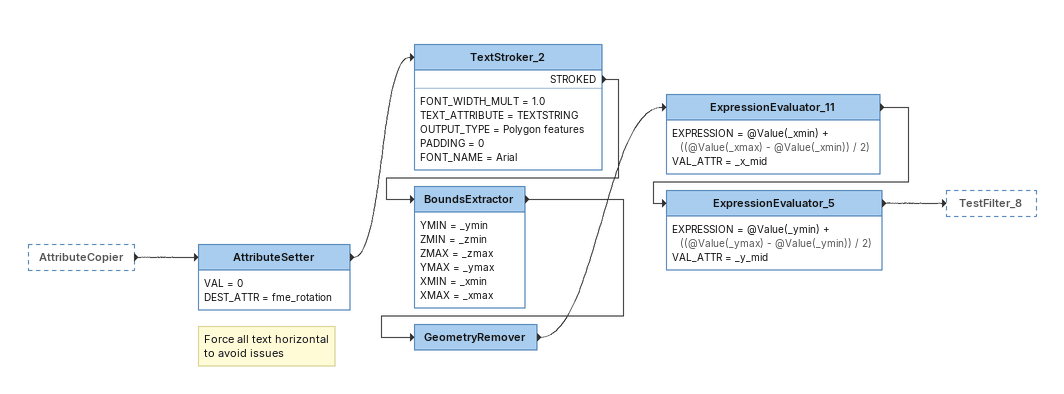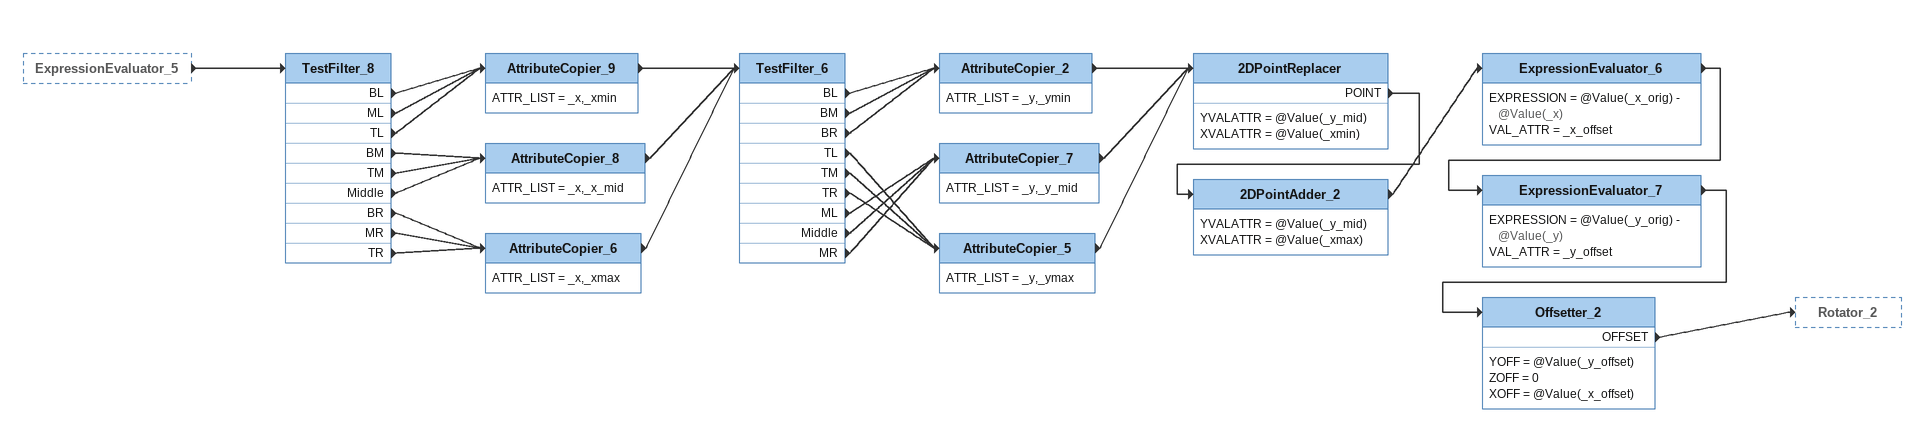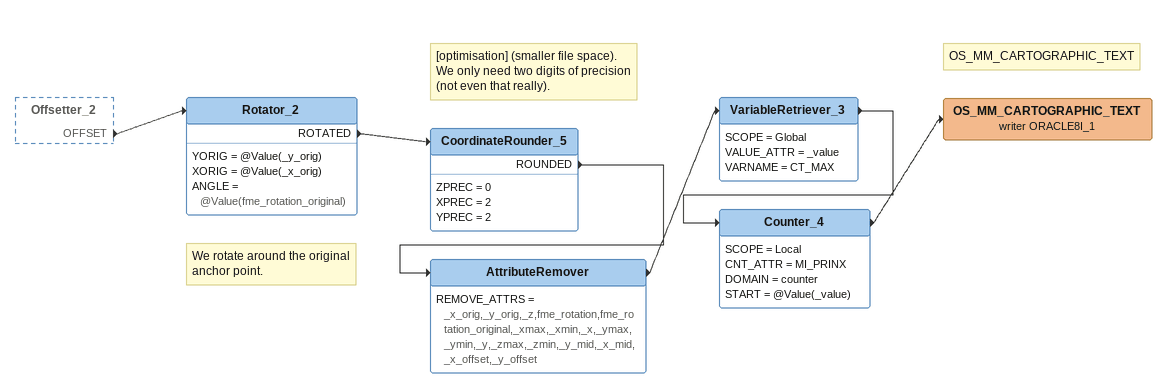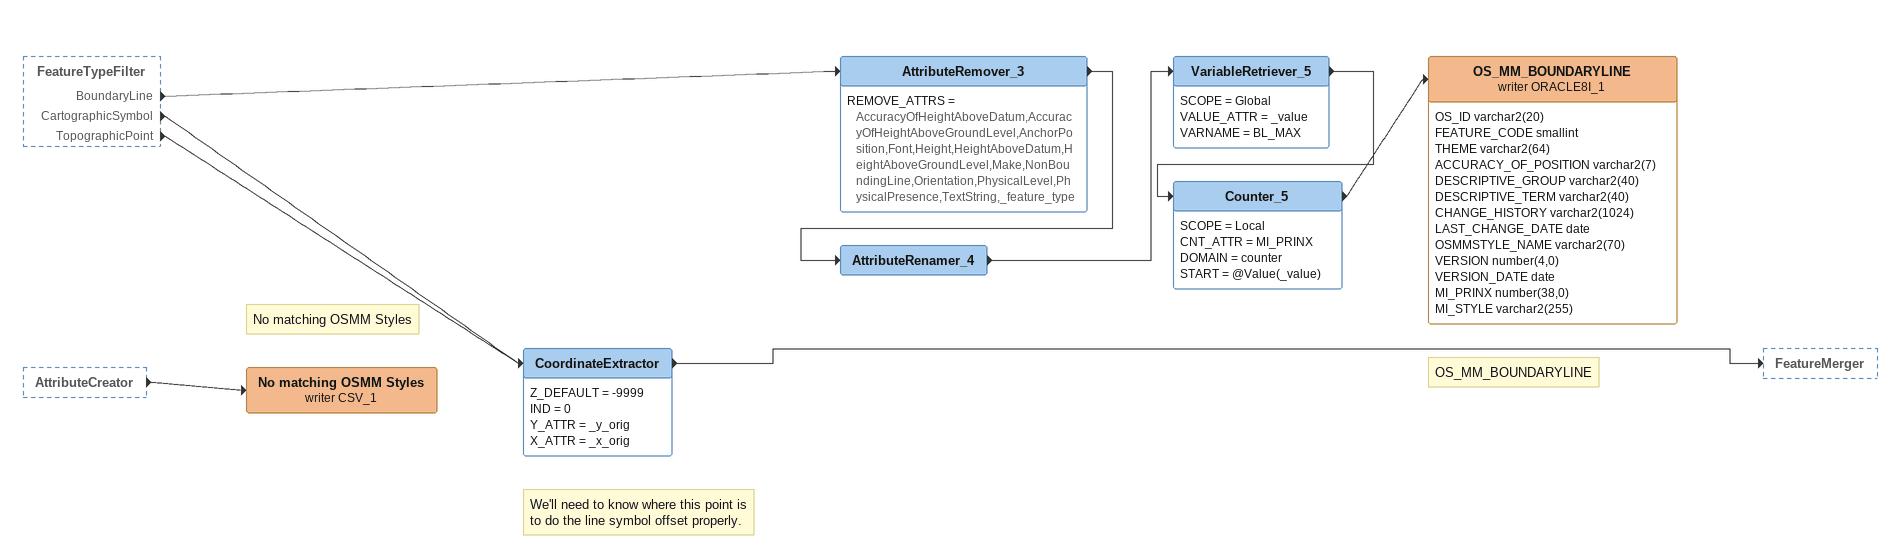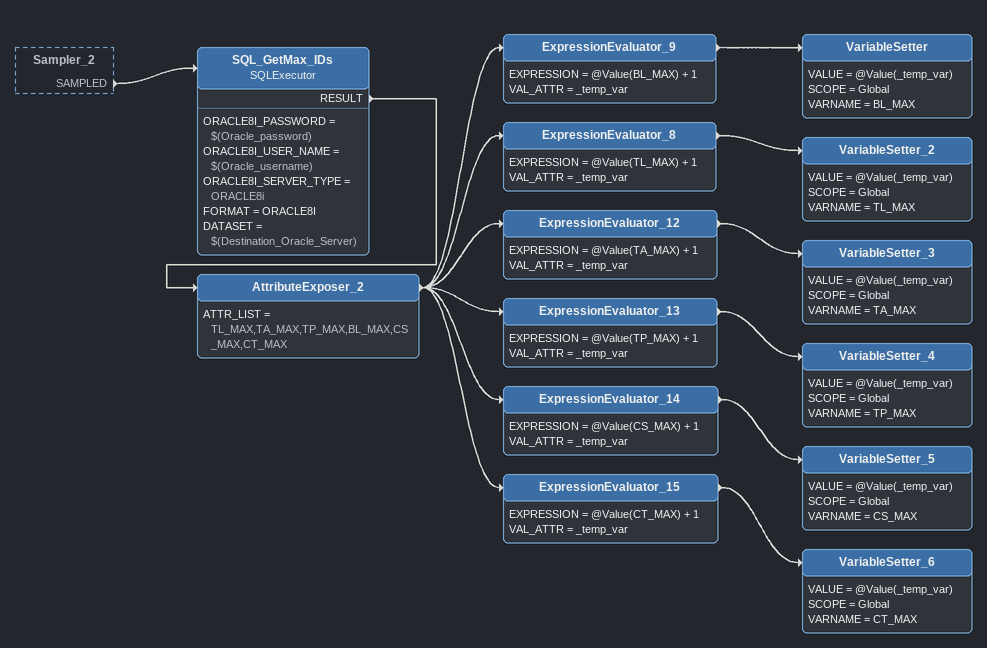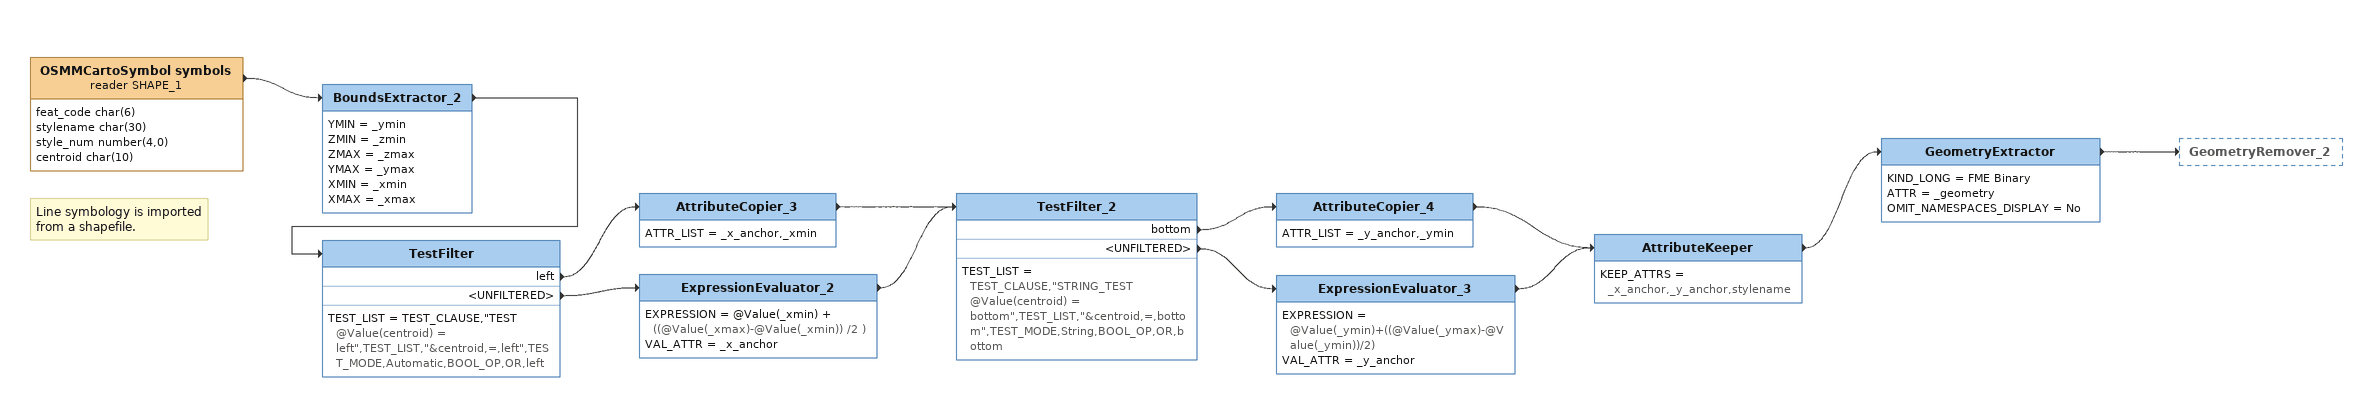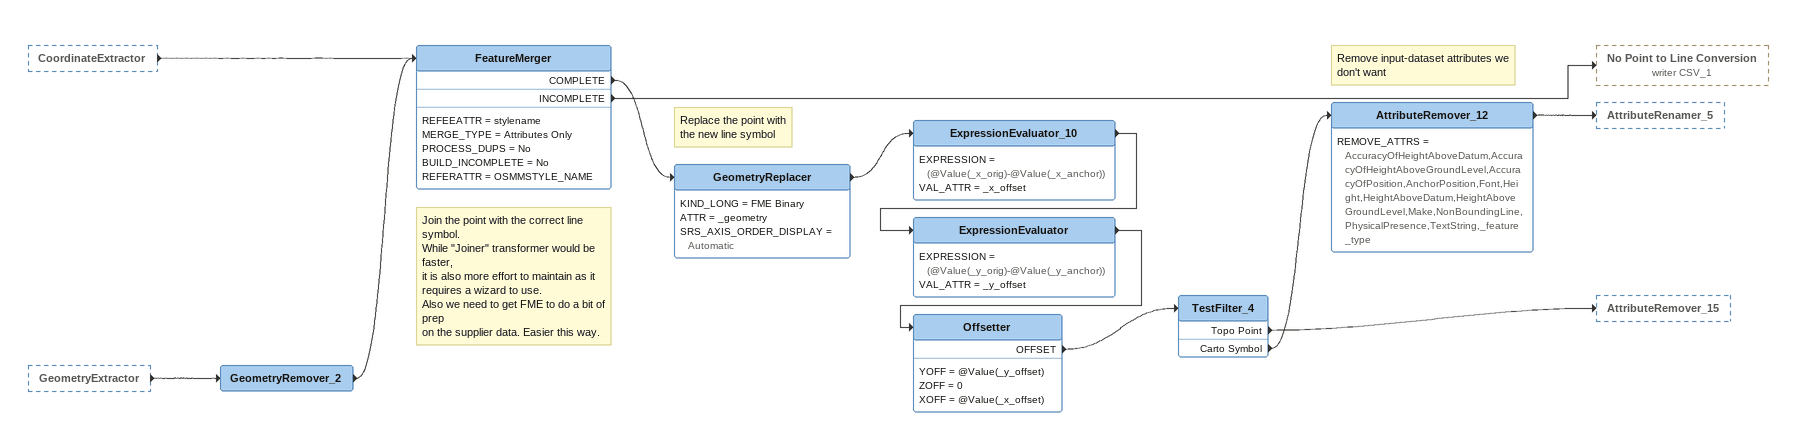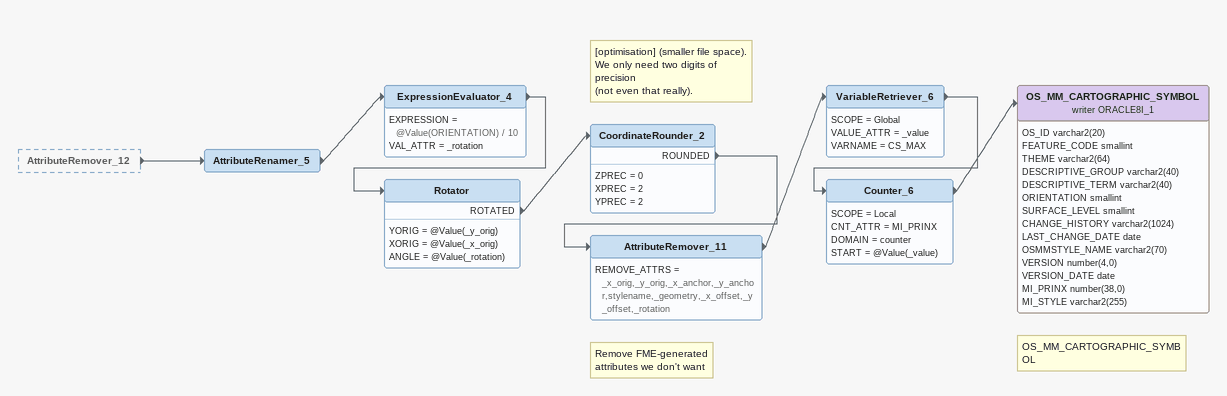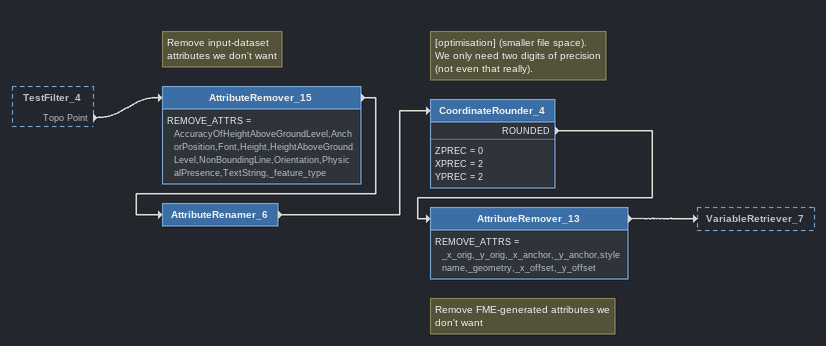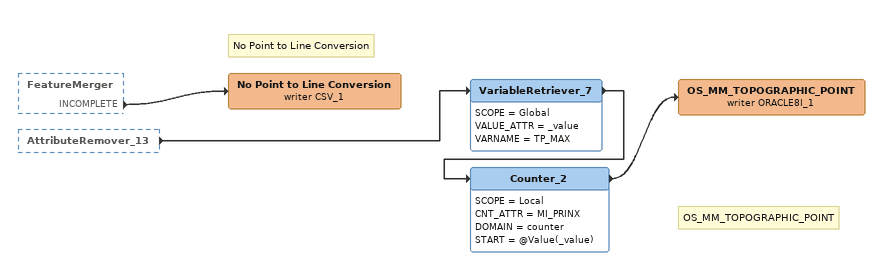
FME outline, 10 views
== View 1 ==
AttributeCopier [outside]
    -> AttributeSetter
Note: Force all text horizontal / to avoid issues
AttributeSetter
    VAL = 0
    DEST_ATTR = fme_rotation
    -> TextStroker_2
TextStroker_2
    FONT_WIDTH_MULT = 1.0
    TEXT_ATTRIBUTE = TEXTSTRING
    OUTPUT_TYPE = Polygon features
    PADDING = 0
    FONT_NAME = Arial
    STROKED -> BoundsExtractor
BoundsExtractor
    YMIN = _ymin
    ZMIN = _zmin
    ZMAX = _zmax
    YMAX = _ymax
    XMIN = _xmin
    XMAX = _xmax
    -> GeometryRemover
GeometryRemover
    -> ExpressionEvaluator_11
ExpressionEvaluator_11
    EXPRESSION = @Value(_xmin) + ((@Value(_xmax) - @Value(_xmin)) / 2)
    VAL_ATTR = _x_mid
    -> ExpressionEvaluator_5
ExpressionEvaluator_5
    EXPRESSION = @Value(_ymin) + ((@Value(_ymax) - @Value(_ymin)) / 2)
    VAL_ATTR = _y_mid
    -> TestFilter_8

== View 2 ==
ExpressionEvaluator_5 [outside]
    -> TestFilter_8
TestFilter_8
    BL -> AttributeCopier_9
    ML -> AttributeCopier_9
    TL -> AttributeCopier_9
    BM -> AttributeCopier_8
    TM -> AttributeCopier_8
    Middle -> AttributeCopier_8
    BR -> AttributeCopier_6
    MR -> AttributeCopier_6
    TR -> AttributeCopier_6
AttributeCopier_9
    ATTR_LIST = _x,_xmin
    -> TestFilter_6
AttributeCopier_8
    ATTR_LIST = _x,_x_mid
    -> TestFilter_6
AttributeCopier_6
    ATTR_LIST = _x,_xmax
    -> TestFilter_6
TestFilter_6
    BL -> AttributeCopier_2
    BM -> AttributeCopier_2
    BR -> AttributeCopier_2
    TL -> AttributeCopier_5
    TM -> AttributeCopier_5
    TR -> AttributeCopier_5
    ML -> AttributeCopier_7
    Middle -> AttributeCopier_7
    MR -> AttributeCopier_7
AttributeCopier_2
    ATTR_LIST = _y,_ymin
    -> 2DPointReplacer
AttributeCopier_7
    ATTR_LIST = _y,_y_mid
    -> 2DPointReplacer
AttributeCopier_5
    ATTR_LIST = _y,_ymax
    -> 2DPointReplacer
2DPointReplacer
    YVALATTR = @Value(_y_mid)
    XVALATTR = @Value(_xmin)
    POINT -> 2DPointAdder_2
2DPointAdder_2
    YVALATTR = @Value(_y_mid)
    XVALATTR = @Value(_xmax)
    -> ExpressionEvaluator_6
ExpressionEvaluator_6
    EXPRESSION = @Value(_x_orig) - @Value(_x)
    VAL_ATTR = _x_offset
    -> ExpressionEvaluator_7
ExpressionEvaluator_7
    EXPRESSION = @Value(_y_orig) - @Value(_y)
    VAL_ATTR = _y_offset
    -> Offsetter_2
Offsetter_2
    YOFF = @Value(_y_offset)
    ZOFF = 0
    XOFF = @Value(_x_offset)
    OFFSET -> Rotator_2

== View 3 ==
Offsetter_2 [outside]
    OFFSET -> Rotator_2
Note: We rotate around the original / anchor point.
Rotator_2
    YORIG = @Value(_y_orig)
    XORIG = @Value(_x_orig)
    ANGLE = @Value(fme_rotation_original)
    ROTATED -> CoordinateRounder_5
Note: [optimisation] (smaller file space). / We only need two digits of precision / (not even that really).
CoordinateRounder_5
    ZPREC = 0
    XPREC = 2
    YPREC = 2
    ROUNDED -> AttributeRemover
AttributeRemover
    REMOVE_ATTRS = _x_orig,_y_orig,_z,fme_rotation,fme_rotation_original,_xmax,_xmin,_x,_ymax,_ymin,_y,_zmax,_zmin,_y_mid,_x_mid,_x_offset,_y_offset
    -> VariableRetriever_3
VariableRetriever_3
    SCOPE = Global
    VALUE_ATTR = _value
    VARNAME = CT_MAX
    -> Counter_4
Counter_4
    SCOPE = Local
    CNT_ATTR = MI_PRINX
    DOMAIN = counter
    START = @Value(_value)
    -> OS_MM_CARTOGRAPHIC_TEXT (writer ORACLE8I_1)
Note: OS_MM_CARTOGRAPHIC_TEXT
OS_MM_CARTOGRAPHIC_TEXT (writer ORACLE8I_1)

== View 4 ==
FeatureTypeFilter [outside]
    BoundaryLine -> AttributeRemover_3
    CartographicSymbol -> CoordinateExtractor
    TopographicPoint -> CoordinateExtractor
AttributeCreator [outside]
    -> No matching OSMM Styles (writer CSV_1)
AttributeRemover_3
    REMOVE_ATTRS = AccuracyOfHeightAboveDatum,AccuracyOfHeightAboveGroundLevel,AnchorPosition,Font,Height,HeightAboveDatum,HeightAboveGroundLevel,Make,NonBoundingLine,Orientation,PhysicalLevel,PhysicalPresence,TextString,_feature_type
    -> AttributeRenamer_4
AttributeRenamer_4
    -> VariableRetriever_5
VariableRetriever_5
    SCOPE = Global
    VALUE_ATTR = _value
    VARNAME = BL_MAX
    -> Counter_5
Counter_5
    SCOPE = Local
    CNT_ATTR = MI_PRINX
    DOMAIN = counter
    START = @Value(_value)
    -> OS_MM_BOUNDARYLINE (writer ORACLE8I_1)
Note: OS_MM_BOUNDARYLINE
OS_MM_BOUNDARYLINE (writer ORACLE8I_1)
    attributes: OS_ID varchar2(20), FEATURE_CODE smallint, THEME varchar2(64), ACCURACY_OF_POSITION varchar2(7), DESCRIPTIVE_GROUP varchar2(40), DESCRIPTIVE_TERM varchar2(40), CHANGE_HISTORY varchar2(1024), LAST_CHANGE_DATE date, OSMMSTYLE_NAME varchar2(70), VERSION number(4,0), VERSION_DATE date, MI_PRINX number(38,0), MI_STYLE varchar2(255)
Note: We'll need to know where this point is / to do the line symbol offset properly.
CoordinateExtractor
    Z_DEFAULT = -9999
    IND = 0
    Y_ATTR = _y_orig
    X_ATTR = _x_orig
    -> FeatureMerger
Note: No matching OSMM Styles
No matching OSMM Styles (writer CSV_1)

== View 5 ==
Sampler_2 [outside]
    SAMPLED -> SQL_GetMax_IDs
SQL_GetMax_IDs: SQLExecutor
    ORACLE8I_PASSWORD = $(Oracle_password)
    ORACLE8I_USER_NAME = $(Oracle_username)
    ORACLE8I_SERVER_TYPE = ORACLE8i
    FORMAT = ORACLE8I
    DATASET = $(Destination_Oracle_Server)
    RESULT -> AttributeExposer_2
AttributeExposer_2
    ATTR_LIST = TL_MAX,TA_MAX,TP_MAX,BL_MAX,CS_MAX,CT_MAX
    -> ExpressionEvaluator_9
    -> ExpressionEvaluator_8
    -> ExpressionEvaluator_12
    -> ExpressionEvaluator_13
    -> ExpressionEvaluator_14
    -> ExpressionEvaluator_15
ExpressionEvaluator_9
    EXPRESSION = @Value(BL_MAX) + 1
    VAL_ATTR = _temp_var
    -> VariableSetter
VariableSetter
    VALUE = @Value(_temp_var)
    SCOPE = Global
    VARNAME = BL_MAX
ExpressionEvaluator_8
    EXPRESSION = @Value(TL_MAX) + 1
    VAL_ATTR = _temp_var
    -> VariableSetter_2
VariableSetter_2
    VALUE = @Value(_temp_var)
    SCOPE = Global
    VARNAME = TL_MAX
ExpressionEvaluator_12
    EXPRESSION = @Value(TA_MAX) + 1
    VAL_ATTR = _temp_var
    -> VariableSetter_3
VariableSetter_3
    VALUE = @Value(_temp_var)
    SCOPE = Global
    VARNAME = TA_MAX
ExpressionEvaluator_13
    EXPRESSION = @Value(TP_MAX) + 1
    VAL_ATTR = _temp_var
    -> VariableSetter_4
VariableSetter_4
    VALUE = @Value(_temp_var)
    SCOPE = Global
    VARNAME = TP_MAX
ExpressionEvaluator_14
    EXPRESSION = @Value(CS_MAX) + 1
    VAL_ATTR = _temp_var
    -> VariableSetter_5
VariableSetter_5
    VALUE = @Value(_temp_var)
    SCOPE = Global
    VARNAME = CS_MAX
ExpressionEvaluator_15
    EXPRESSION = @Value(CT_MAX) + 1
    VAL_ATTR = _temp_var
    -> VariableSetter_6
VariableSetter_6
    VALUE = @Value(_temp_var)
    SCOPE = Global
    VARNAME = CT_MAX

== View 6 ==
Note: Line symbology is imported / from a shapefile.
OSMMCartoSymbol symbols (reader SHAPE_1)
    attributes: feat_code char(6), stylename char(30), style_num number(4,0), centroid char(10)
    -> BoundsExtractor_2
BoundsExtractor_2
    YMIN = _ymin
    ZMIN = _zmin
    ZMAX = _zmax
    YMAX = _ymax
    XMIN = _xmin
    XMAX = _xmax
    -> TestFilter
TestFilter
    TEST_LIST = TEST_CLAUSE,"TEST @Value(centroid) = left",TEST_LIST,"&centroid,=,left",TEST_MODE,Automatic,BOOL_OP,OR,left
    left -> AttributeCopier_3
    <UNFILTERED> -> ExpressionEvaluator_2
AttributeCopier_3
    ATTR_LIST = _x_anchor,_xmin
    -> TestFilter_2
ExpressionEvaluator_2
    EXPRESSION = @Value(_xmin) + ((@Value(_xmax)-@Value(_xmin)) /2 )
    VAL_ATTR = _x_anchor
    -> TestFilter_2
TestFilter_2
    TEST_LIST = TEST_CLAUSE,"STRING_TEST @Value(centroid) = bottom",TEST_LIST,"&centroid,=,bottom",TEST_MODE,String,BOOL_OP,OR,bottom
    bottom -> AttributeCopier_4
    <UNFILTERED> -> ExpressionEvaluator_3
AttributeCopier_4
    ATTR_LIST = _y_anchor,_ymin
    -> AttributeKeeper
ExpressionEvaluator_3
    EXPRESSION = @Value(_ymin)+((@Value(_ymax)-@Value(_ymin))/2)
    VAL_ATTR = _y_anchor
    -> AttributeKeeper
AttributeKeeper
    KEEP_ATTRS = _x_anchor,_y_anchor,stylename
    -> GeometryExtractor
GeometryExtractor
    KIND_LONG = FME Binary
    ATTR = _geometry
    OMIT_NAMESPACES_DISPLAY = No
    -> GeometryRemover_2

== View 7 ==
CoordinateExtractor [outside]
    -> FeatureMerger
GeometryExtractor [outside]
    -> GeometryRemover_2
GeometryRemover_2
    -> FeatureMerger
Note: Join the point with the correct line symbol. / While "Joiner" transformer would be faster, / it is also more effort to maintain as it / requires a wizard to use. / Also we need to get FME to do a bit of prep / on the supplier data. Easier this way.
FeatureMerger
    REFEEATTR = stylename
    MERGE_TYPE = Attributes Only
    PROCESS_DUPS = No
    BUILD_INCOMPLETE = No
    REFERATTR = OSMMSTYLE_NAME
    COMPLETE -> GeometryReplacer
    INCOMPLETE -> No Point to Line Conversion (writer CSV_1)
Note: Replace the point with / the new line symbol
GeometryReplacer
    KIND_LONG = FME Binary
    ATTR = _geometry
    SRS_AXIS_ORDER_DISPLAY = Automatic
    -> ExpressionEvaluator_10
ExpressionEvaluator_10
    EXPRESSION = (@Value(_x_orig)-@Value(_x_anchor))
    VAL_ATTR = _x_offset
    -> ExpressionEvaluator
ExpressionEvaluator
    EXPRESSION = (@Value(_y_orig)-@Value(_y_anchor))
    VAL_ATTR = _y_offset
    -> Offsetter
Offsetter
    YOFF = @Value(_y_offset)
    ZOFF = 0
    XOFF = @Value(_x_offset)
    OFFSET -> TestFilter_4
TestFilter_4
    Topo Point -> AttributeRemover_15
    Carto Symbol -> AttributeRemover_12
Note: Remove input-dataset attributes we don't want
AttributeRemover_12
    REMOVE_ATTRS = AccuracyOfHeightAboveDatum,AccuracyOfHeightAboveGroundLevel,AccuracyOfPosition,AnchorPosition,Font,Height,HeightAboveDatum,HeightAboveGroundLevel,Make,NonBoundingLine,PhysicalPresence,TextString,_feature_type
    -> AttributeRenamer_5

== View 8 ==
AttributeRemover_12 [outside]
    -> AttributeRenamer_5
AttributeRenamer_5
    -> ExpressionEvaluator_4
ExpressionEvaluator_4
    EXPRESSION = @Value(ORIENTATION) / 10
    VAL_ATTR = _rotation
    -> Rotator
Rotator
    YORIG = @Value(_y_orig)
    XORIG = @Value(_x_orig)
    ANGLE = @Value(_rotation)
    ROTATED -> CoordinateRounder_2
Note: [optimisation] (smaller file space). / We only need two digits of precision / (not even that really).
CoordinateRounder_2
    ZPREC = 0
    XPREC = 2
    YPREC = 2
    ROUNDED -> AttributeRemover_11
Note: Remove FME-generated / attributes we don't want
AttributeRemover_11
    REMOVE_ATTRS = _x_orig,_y_orig,_x_anchor,_y_anchor,stylename,_geometry,_x_offset,_y_offset,_rotation
    -> VariableRetriever_6
VariableRetriever_6
    SCOPE = Global
    VALUE_ATTR = _value
    VARNAME = CS_MAX
    -> Counter_6
Counter_6
    SCOPE = Local
    CNT_ATTR = MI_PRINX
    DOMAIN = counter
    START = @Value(_value)
    -> OS_MM_CARTOGRAPHIC_SYMBOL (writer ORACLE8I_1)
Note: OS_MM_CARTOGRAPHIC_SYMBOL
OS_MM_CARTOGRAPHIC_SYMBOL (writer ORACLE8I_1)
    attributes: OS_ID varchar2(20), FEATURE_CODE smallint, THEME varchar2(64), DESCRIPTIVE_GROUP varchar2(40), DESCRIPTIVE_TERM varchar2(40), ORIENTATION smallint, SURFACE_LEVEL smallint, CHANGE_HISTORY varchar2(1024), LAST_CHANGE_DATE date, OSMMSTYLE_NAME varchar2(70), VERSION number(4,0), VERSION_DATE date, MI_PRINX number(38,0), MI_STYLE varchar2(255)

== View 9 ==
TestFilter_4 [outside]
    Topo Point -> AttributeRemover_15
Note: Remove input-dataset / attributes we don't want
AttributeRemover_15
    REMOVE_ATTRS = AccuracyOfHeightAboveGroundLevel,AnchorPosition,Font,Height,HeightAboveGroundLevel,NonBoundingLine,Orientation,PhysicalPresence,TextString,_feature_type
    -> AttributeRenamer_6
AttributeRenamer_6
    -> CoordinateRounder_4
Note: [optimisation] (smaller file space). / We only need two digits of precision / (not even that really).
CoordinateRounder_4
    ZPREC = 0
    XPREC = 2
    YPREC = 2
    ROUNDED -> AttributeRemover_13
Note: Remove FME-generated attributes we don't want
AttributeRemover_13
    REMOVE_ATTRS = _x_orig,_y_orig,_x_anchor,_y_anchor,stylename,_geometry,_x_offset,_y_offset
    -> VariableRetriever_7

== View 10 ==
FeatureMerger [outside]
    INCOMPLETE -> No Point to Line Conversion (writer CSV_1)
AttributeRemover_13 [outside]
    -> VariableRetriever_7
VariableRetriever_7
    SCOPE = Global
    VALUE_ATTR = _value
    VARNAME = TP_MAX
    -> Counter_2
Counter_2
    SCOPE = Local
    CNT_ATTR = MI_PRINX
    DOMAIN = counter
    START = @Value(_value)
    -> OS_MM_TOPOGRAPHIC_POINT (writer ORACLE8I_1)
Note: OS_MM_TOPOGRAPHIC_POINT
OS_MM_TOPOGRAPHIC_POINT (writer ORACLE8I_1)
Note: No Point to Line Conversion
No Point to Line Conversion (writer CSV_1)
